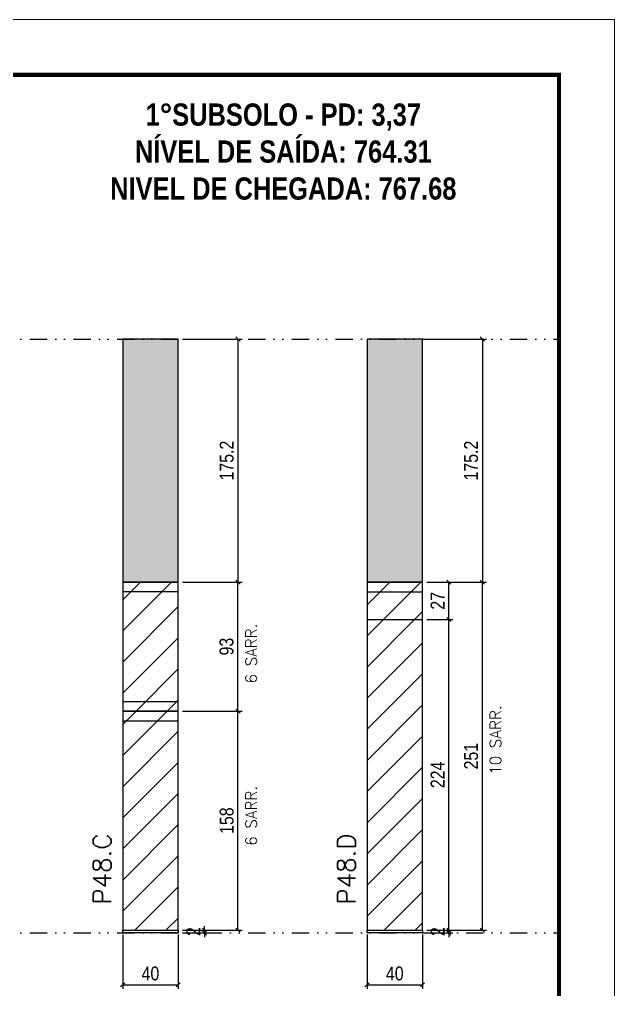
# Model space of a CAD drawing. Extents: x 2949 to 9230, y 1140 to 12527.
# Drawn here: x 4005 to 4434, y 6084 to 6784 of the extents above; entities that cross this region are included whole.
import ezdxf

# ---------------------------------------------------------------- set-up
doc = ezdxf.new("R2010")
doc.units = 0
doc.linetypes.add('DASHED', pattern=[0.75, 0.5, -0.25])
doc.linetypes.add('DIVIDE2', pattern=[0.625, 0.25, -0.125, 0, -0.125, 0, -0.125])
for name, color, linetype in [('COTA', 241, 'Continuous'), ('NOMENCLATURA', 7, 'Continuous'), ('Nível', 160, 'Continuous'), ('Painéis', 200, 'Continuous'), ('SARR_2.2x7', 40, 'Continuous')]:
    doc.layers.add(name, color=color, linetype=linetype)
for name, color, linetype, lineweight in [('Folhas', 255, 'Continuous', 9), ('Hachura', 251, 'Continuous', 9), ('SARRAFO DE PRESSAO', 251, 'DASHED', 9), ('Texto Seção', 7, 'Continuous', 15)]:
    doc.layers.add(name, color=color, linetype=linetype, lineweight=lineweight)
doc.styles.add('COTA TECNICA', font='techl___.ttf', dxfattribs={"height": 10})
doc.styles.add('COTA TECNICA-50', font='techl___.ttf', dxfattribs={"height": 10})
doc.styles.add('REGUA-120', font='ROMANS.shx', dxfattribs={"height": 15})
doc.styles.add('ROMANC', font='techb___.ttf', dxfattribs={"height": 2.5})
doc.styles.add('ROMANS', font='romans.shx')
doc.dimstyles.new('COTA PAINEL-50', dxfattribs={"dimtxt": 10, "dimasz": 3, "dimexe": 3, "dimexo": 3, "dimgap": 3, "dimtad": 1, "dimdec": 1, "dimzin": 12, "dimdsep": 46, "dimtxsty": 'COTA TECNICA-50', "dimblk1": 'OBLIQUE', "dimblk2": 'OBLIQUE', "dimsah": 1, "dimcen": 0.9, "dimclrd": 4, "dimclre": 4, "dimclrt": 240, "dimadec": 1, "dimazin": 3, "dimtfac": 1, "dimtdec": 1, "dimtmove": 0, "dimatfit": 3, "dimfxl": 1, "dimtolj": 1, "dimtzin": 12, "dimarcsym": 0})
doc.dimstyles.new('PAINEL', dxfattribs={"dimtxt": 10, "dimasz": 3, "dimexe": 3, "dimexo": 3, "dimgap": 3, "dimtad": 1, "dimdec": 1, "dimzin": 12, "dimdsep": 46, "dimtxsty": 'COTA TECNICA', "dimblk1": 'OBLIQUE', "dimblk2": 'OBLIQUE', "dimsah": 1, "dimcen": 0.9, "dimclrd": 4, "dimclre": 4, "dimclrt": 240, "dimadec": 1, "dimazin": 3, "dimtfac": 1, "dimtdec": 1, "dimtmove": 0, "dimatfit": 3, "dimfxl": 1, "dimtolj": 1, "dimtzin": 12, "dimarcsym": 0})
pattern_1 = [(45, (-126071.967, -22713.47), (-11.2253202, 11.2253202), [])]

# ---------------------------------------------------------------- blocks, each defined once
blk = doc.blocks.new('9999999999')
at = {"layer": 'Folhas'}
blk.add_lwpolyline([(98138.98, 34190.21), (99623.98, 34190.21), (99623.98, 35240.21), (98138.98, 35240.21)], close=True, dxfattribs=at)
at = {"layer": 'Folhas', "color": 30, "const_width": 3}
blk.add_lwpolyline([(98213.98, 34230.21), (99583.98, 34230.21), (99583.98, 35200.21), (98213.98, 35200.21)], close=True, dxfattribs=at)
blk = doc.blocks.new('_Oblique')
at = {"color": 0, "linetype": 'ByBlock', "lineweight": -2}
blk.add_line((-0.5, -0.5), (0.5, 0.5), dxfattribs=at)
blk = doc.blocks.new('*D1369')
at = {"layer": 'COTA', "color": 4, "lineweight": -2, "transparency": 16777216}
for p, q in [((4079.63, 6124.14), (4079.63, 6084.8)), ((4119.63, 6124.14), (4119.63, 6084.8)), ((4079.63, 6087.8), (4119.63, 6087.8))]:
    blk.add_line(p, q, dxfattribs=at)
at = {"layer": 'Defpoints', "color": 0, "transparency": 16777216}
for p in [(4079.63, 6127.14), (4119.63, 6127.14), (4119.63, 6087.8)]:
    blk.add_point(p, dxfattribs=at)
at = {"layer": 'COTA', "color": 4, "lineweight": -2, "transparency": 16777216, "xscale": 3, "yscale": 3, "zscale": 3, "rotation": 180}
blk.add_blockref('_Oblique', (4079.63, 6087.8), dxfattribs=at)
at = {"layer": 'COTA', "color": 4, "lineweight": -2, "transparency": 16777216, "xscale": 3, "yscale": 3, "zscale": 3}
blk.add_blockref('_Oblique', (4119.63, 6087.8), dxfattribs=at)
at = {"layer": 'COTA', "color": 240, "transparency": 16777216, "insert": (4099.63, 6095.9), "char_height": 10, "attachment_point": 5, "style": 'COTA TECNICA'}
blk.add_mtext('\\A1;40', dxfattribs=at)
blk = doc.blocks.new('*D1370')
at = {"layer": 'COTA', "color": 4, "lineweight": -2, "transparency": 16777216}
for p, q in [((4138.54, 6127.14), (4138.54, 6130.14)), ((4122.63, 6127.14), (4141.54, 6127.14)), ((4122.63, 6125.14), (4141.54, 6125.14)), ((4138.54, 6125.14), (4138.54, 6127.14)), ((4138.54, 6125.14), (4138.54, 6122.14))]:
    blk.add_line(p, q, dxfattribs=at)
at = {"layer": 'Defpoints', "color": 0, "transparency": 16777216}
for p in [(4119.63, 6127.14), (4119.63, 6125.14), (4138.54, 6127.14)]:
    blk.add_point(p, dxfattribs=at)
at = {"layer": 'COTA', "color": 4, "lineweight": -2, "transparency": 16777216, "xscale": 3, "yscale": 3, "zscale": 3}
for p, rotation in [((4138.54, 6127.14), 270), ((4138.54, 6125.14), 90)]:
    blk.add_blockref('_Oblique', p, dxfattribs=dict(at, rotation=rotation))
at = {"layer": 'COTA', "color": 240, "transparency": 16777216, "insert": (4130.54, 6126.14), "char_height": 10, "attachment_point": 5, "rotation": 90, "style": 'COTA TECNICA-50'}
blk.add_mtext('\\A1;2', dxfattribs=at)
blk = doc.blocks.new('*D2012')
at = {"layer": 'COTA', "color": 4, "linetype": 'ByBlock', "lineweight": -2, "transparency": 16777216}
for p, q in [((4122.63, 6285.14), (4165.71, 6285.14)), ((4162.71, 6127.14), (4162.71, 6285.14)), ((4122.63, 6127.14), (4165.71, 6127.14))]:
    blk.add_line(p, q, dxfattribs=at)
at = {"layer": 'Defpoints', "color": 0, "linetype": 'ByBlock', "transparency": 16777216}
for p in [(4119.63, 6285.14), (4162.71, 6285.14), (4119.63, 6127.14)]:
    blk.add_point(p, dxfattribs=at)
at = {"layer": 'COTA', "color": 4, "linetype": 'ByBlock', "lineweight": -2, "transparency": 16777216, "xscale": 3, "yscale": 3, "zscale": 3}
for p, rotation in [((4162.71, 6285.14), 90), ((4162.71, 6127.14), 270)]:
    blk.add_blockref('_Oblique', p, dxfattribs=dict(at, rotation=rotation))
at = {"layer": 'COTA', "color": 240, "linetype": 'ByBlock', "transparency": 16777216, "insert": (4154.58, 6206.14), "char_height": 10, "attachment_point": 5, "rotation": 90, "style": 'COTA TECNICA'}
blk.add_mtext('\\A1;158', dxfattribs=at)
blk = doc.blocks.new('*D2013')
at = {"layer": 'COTA', "color": 4, "linetype": 'ByBlock', "lineweight": -2, "transparency": 16777216}
for p, q in [((4122.63, 6378.14), (4165.71, 6378.14)), ((4162.71, 6285.14), (4162.71, 6378.14)), ((4122.63, 6285.14), (4165.71, 6285.14))]:
    blk.add_line(p, q, dxfattribs=at)
at = {"layer": 'Defpoints', "color": 0, "linetype": 'ByBlock', "transparency": 16777216}
for p in [(4119.63, 6378.14), (4162.71, 6378.14), (4119.63, 6285.14)]:
    blk.add_point(p, dxfattribs=at)
at = {"layer": 'COTA', "color": 4, "linetype": 'ByBlock', "lineweight": -2, "transparency": 16777216, "xscale": 3, "yscale": 3, "zscale": 3}
for p, rotation in [((4162.71, 6378.14), 90), ((4162.71, 6285.14), 270)]:
    blk.add_blockref('_Oblique', p, dxfattribs=dict(at, rotation=rotation))
at = {"layer": 'COTA', "color": 240, "linetype": 'ByBlock', "transparency": 16777216, "insert": (4154.46, 6331.64), "char_height": 10, "attachment_point": 5, "rotation": 90, "style": 'COTA TECNICA'}
blk.add_mtext('\\A1;93', dxfattribs=at)
blk = doc.blocks.new('*D1371')
at = {"layer": 'COTA', "color": 4, "lineweight": -2, "transparency": 16777216}
for p, q in [((4255.68, 6124.14), (4255.68, 6084.8)), ((4295.68, 6124.14), (4295.68, 6084.8)), ((4255.68, 6087.8), (4295.68, 6087.8))]:
    blk.add_line(p, q, dxfattribs=at)
at = {"layer": 'Defpoints', "color": 0, "transparency": 16777216}
for p in [(4255.68, 6127.14), (4295.68, 6127.14), (4295.68, 6087.8)]:
    blk.add_point(p, dxfattribs=at)
at = {"layer": 'COTA', "color": 4, "lineweight": -2, "transparency": 16777216, "xscale": 3, "yscale": 3, "zscale": 3, "rotation": 180}
blk.add_blockref('_Oblique', (4255.68, 6087.8), dxfattribs=at)
at = {"layer": 'COTA', "color": 4, "lineweight": -2, "transparency": 16777216, "xscale": 3, "yscale": 3, "zscale": 3}
blk.add_blockref('_Oblique', (4295.68, 6087.8), dxfattribs=at)
at = {"layer": 'COTA', "color": 240, "transparency": 16777216, "insert": (4275.68, 6095.9), "char_height": 10, "attachment_point": 5, "style": 'COTA TECNICA'}
blk.add_mtext('\\A1;40', dxfattribs=at)
blk = doc.blocks.new('*D1372')
at = {"layer": 'COTA', "color": 4, "lineweight": -2, "transparency": 16777216}
for p, q in [((4314.59, 6127.14), (4314.59, 6130.14)), ((4298.68, 6127.14), (4317.59, 6127.14)), ((4298.68, 6125.14), (4317.59, 6125.14)), ((4314.59, 6125.14), (4314.59, 6127.14)), ((4314.59, 6125.14), (4314.59, 6122.14))]:
    blk.add_line(p, q, dxfattribs=at)
at = {"layer": 'Defpoints', "color": 0, "transparency": 16777216}
for p in [(4295.68, 6127.14), (4295.68, 6125.14), (4314.59, 6127.14)]:
    blk.add_point(p, dxfattribs=at)
at = {"layer": 'COTA', "color": 4, "lineweight": -2, "transparency": 16777216, "xscale": 3, "yscale": 3, "zscale": 3}
for p, rotation in [((4314.59, 6127.14), 270), ((4314.59, 6125.14), 90)]:
    blk.add_blockref('_Oblique', p, dxfattribs=dict(at, rotation=rotation))
at = {"layer": 'COTA', "color": 240, "transparency": 16777216, "insert": (4306.59, 6126.14), "char_height": 10, "attachment_point": 5, "rotation": 90, "style": 'COTA TECNICA-50'}
blk.add_mtext('\\A1;2', dxfattribs=at)
blk = doc.blocks.new('*D2014')
at = {"layer": 'COTA', "color": 4, "linetype": 'ByBlock', "lineweight": -2, "transparency": 16777216}
for p, q in [((4298.68, 6553.37), (4341.77, 6553.37)), ((4338.77, 6553.37), (4338.77, 6378.14)), ((4298.68, 6378.14), (4341.77, 6378.14))]:
    blk.add_line(p, q, dxfattribs=at)
at = {"layer": 'Defpoints', "color": 0, "linetype": 'ByBlock', "transparency": 16777216}
for p in [(4295.68, 6553.37), (4295.68, 6378.14), (4338.77, 6378.14)]:
    blk.add_point(p, dxfattribs=at)
at = {"layer": 'COTA', "color": 4, "linetype": 'ByBlock', "lineweight": -2, "transparency": 16777216, "xscale": 3, "yscale": 3, "zscale": 3}
for p, rotation in [((4338.77, 6553.37), 90), ((4338.77, 6378.14), 270)]:
    blk.add_blockref('_Oblique', p, dxfattribs=dict(at, rotation=rotation))
at = {"layer": 'COTA', "color": 240, "linetype": 'ByBlock', "transparency": 16777216, "insert": (4330.66, 6465.75), "char_height": 10, "attachment_point": 5, "rotation": 90, "style": 'COTA TECNICA'}
blk.add_mtext('\\A1;175.2', dxfattribs=at)
blk = doc.blocks.new('*D2015')
at = {"layer": 'COTA', "color": 4, "linetype": 'ByBlock', "lineweight": -2, "transparency": 16777216}
for p, q in [((4298.68, 6378.14), (4341.77, 6378.14)), ((4338.77, 6127.14), (4338.77, 6378.14)), ((4298.68, 6127.14), (4341.77, 6127.14))]:
    blk.add_line(p, q, dxfattribs=at)
at = {"layer": 'Defpoints', "color": 0, "linetype": 'ByBlock', "transparency": 16777216}
for p in [(4295.68, 6378.14), (4338.77, 6378.14), (4295.68, 6127.14)]:
    blk.add_point(p, dxfattribs=at)
at = {"layer": 'COTA', "color": 4, "linetype": 'ByBlock', "lineweight": -2, "transparency": 16777216, "xscale": 3, "yscale": 3, "zscale": 3}
for p, rotation in [((4338.77, 6378.14), 90), ((4338.77, 6127.14), 270)]:
    blk.add_blockref('_Oblique', p, dxfattribs=dict(at, rotation=rotation))
at = {"layer": 'COTA', "color": 240, "linetype": 'ByBlock', "transparency": 16777216, "insert": (4330.66, 6252.64), "char_height": 10, "attachment_point": 5, "rotation": 90, "style": 'COTA TECNICA'}
blk.add_mtext('\\A1;251', dxfattribs=at)
blk = doc.blocks.new('*D2016')
at = {"layer": 'COTA', "color": 4, "linetype": 'ByBlock', "lineweight": -2, "transparency": 16777216}
for p, q in [((4298.68, 6351.14), (4317.59, 6351.14)), ((4314.59, 6127.14), (4314.59, 6351.14)), ((4298.68, 6127.14), (4317.59, 6127.14))]:
    blk.add_line(p, q, dxfattribs=at)
at = {"layer": 'Defpoints', "color": 0, "linetype": 'ByBlock', "transparency": 16777216}
for p in [(4295.68, 6351.14), (4314.59, 6351.14), (4295.68, 6127.14)]:
    blk.add_point(p, dxfattribs=at)
at = {"layer": 'COTA', "color": 4, "linetype": 'ByBlock', "lineweight": -2, "transparency": 16777216, "xscale": 3, "yscale": 3, "zscale": 3}
for p, rotation in [((4314.59, 6351.14), 90), ((4314.59, 6127.14), 270)]:
    blk.add_blockref('_Oblique', p, dxfattribs=dict(at, rotation=rotation))
at = {"layer": 'COTA', "color": 240, "linetype": 'ByBlock', "transparency": 16777216, "insert": (4306.52, 6239.14), "char_height": 10, "attachment_point": 5, "rotation": 90, "style": 'COTA TECNICA'}
blk.add_mtext('\\A1;224', dxfattribs=at)
blk = doc.blocks.new('*D2045')
at = {"layer": 'COTA', "color": 4, "linetype": 'ByBlock', "lineweight": -2, "transparency": 16777216}
for p, q in [((4298.68, 6378.14), (4317.59, 6378.14)), ((4314.59, 6351.14), (4314.59, 6378.14)), ((4298.68, 6351.14), (4317.59, 6351.14))]:
    blk.add_line(p, q, dxfattribs=at)
at = {"layer": 'Defpoints', "color": 0, "linetype": 'ByBlock', "transparency": 16777216}
for p in [(4295.68, 6378.14), (4314.59, 6378.14), (4295.68, 6351.14)]:
    blk.add_point(p, dxfattribs=at)
at = {"layer": 'COTA', "color": 4, "linetype": 'ByBlock', "lineweight": -2, "transparency": 16777216, "xscale": 3, "yscale": 3, "zscale": 3}
for p, rotation in [((4314.59, 6378.14), 90), ((4314.59, 6351.14), 270)]:
    blk.add_blockref('_Oblique', p, dxfattribs=dict(at, rotation=rotation))
at = {"layer": 'COTA', "color": 240, "linetype": 'ByBlock', "transparency": 16777216, "insert": (4306.52, 6364.64), "char_height": 10, "attachment_point": 5, "rotation": 90, "style": 'COTA TECNICA'}
blk.add_mtext('\\A1;27', dxfattribs=at)
blk = doc.blocks.new('*D2155')
at = {"layer": 'COTA', "color": 4, "linetype": 'ByBlock', "lineweight": -2, "transparency": 16777216}
for p, q in [((4122.63, 6553.37), (4165.71, 6553.37)), ((4162.71, 6553.37), (4162.71, 6378.14)), ((4122.63, 6378.14), (4165.71, 6378.14))]:
    blk.add_line(p, q, dxfattribs=at)
at = {"layer": 'Defpoints', "color": 0, "linetype": 'ByBlock', "transparency": 16777216}
for p in [(4119.63, 6553.37), (4119.63, 6378.14), (4162.71, 6378.14)]:
    blk.add_point(p, dxfattribs=at)
at = {"layer": 'COTA', "color": 4, "linetype": 'ByBlock', "lineweight": -2, "transparency": 16777216, "xscale": 3, "yscale": 3, "zscale": 3}
for p, rotation in [((4162.71, 6553.37), 90), ((4162.71, 6378.14), 270)]:
    blk.add_blockref('_Oblique', p, dxfattribs=dict(at, rotation=rotation))
at = {"layer": 'COTA', "color": 240, "linetype": 'ByBlock', "transparency": 16777216, "insert": (4154.6, 6465.75), "char_height": 10, "attachment_point": 5, "rotation": 90, "style": 'COTA TECNICA'}
blk.add_mtext('\\A1;175.2', dxfattribs=at)

msp = doc.modelspace()

# ---------------------------------------------------------------- hatches: boundary and pattern name
at = {"layer": 'COTA', "linetype": 'ByBlock'}
h = msp.add_hatch(dxfattribs=at)
h.set_pattern_fill('AR-CONC', color=256, scale=0.03)
h.set_pattern_definition([(50, (-127645.4734, -22753.2705), (5.46554007, -0.47817257), [0.5715, -6.2865]), (355, (-127645.4734, -22753.2705), (-1.05730264, 5.73170536), [0.4572, -5.02921753]), (100.4514447, (-127645.018, -22753.3104), (4.40823741, 5.25353256), [0.48570026, -5.34270734]), (46.1842, (-127645.4734, -22751.7465), (8.13237123, -1.26126984), [0.85725, -9.42975]), (96.6355576, (-127644.796, -22751.852), (7.122124, 7.42278374), [0.7285507, -8.01406824]), (351.184151, (-127645.473, -22751.7465), (7.122124, 7.42278374), [0.685799, -7.54379196]), (21, (-127644.7114, -22752.1275), (4.54843174, -3.06795595), [0.5715, -6.2865]), (326, (-127644.7114, -22752.1275), (1.85406085, 5.52563898), [0.4572, -5.0292]), (71.451445, (-127644.3323, -22752.383), (6.40249258, 2.45768307), [0.48570026, -5.34269813]), (37.5, (-127645.4734, -22753.2705), (0.092658098, 2.536651166), [0, -4.96824, 0, -5.1054, 0, -5.04825]), (7.5, (-127645.4734, -22753.2705), (2.004589875, 3.005417245), [0, -2.91084, 0, -4.85394, 0, -1.92405]), (327.5, (-127647.1726, -22753.2705), (4.067717855, -0.17186232), [0, -1.905, 0, -5.9436, 0, -7.8867]), (317.5, (-127647.9346, -22753.2705), (4.44387544, 0.76279473), [0, -2.4765, 0, -3.94716, 0, -5.6007])])
h.paths.add_polyline_path([(4079.63, 6378.14), (4119.63, 6378.14), (4119.63, 6553.37), (4079.63, 6553.37)])
h = msp.add_hatch(dxfattribs=at)
h.set_pattern_fill('AR-CONC', color=256, scale=0.03)
h.set_pattern_definition([(50, (-127469.4165, -22753.2705), (5.46554007, -0.47817257), [0.5715, -6.2865]), (355, (-127469.4165, -22753.2705), (-1.05730264, 5.73170536), [0.4572, -5.02921753]), (100.4514447, (-127468.961, -22753.3104), (4.40823741, 5.25353256), [0.48570026, -5.34270734]), (46.1842, (-127469.4165, -22751.7465), (8.13237123, -1.26126984), [0.85725, -9.42975]), (96.6355576, (-127468.739, -22751.852), (7.122124, 7.42278374), [0.7285507, -8.01406824]), (351.184151, (-127469.4165, -22751.7465), (7.122124, 7.42278374), [0.685799, -7.54379196]), (21, (-127468.6545, -22752.1275), (4.54843174, -3.06795595), [0.5715, -6.2865]), (326, (-127468.6545, -22752.1275), (1.85406085, 5.52563898), [0.4572, -5.0292]), (71.451445, (-127468.2755, -22752.383), (6.40249258, 2.45768307), [0.48570026, -5.34269813]), (37.5, (-127469.4165, -22753.2705), (0.092658098, 2.536651166), [0, -4.96824, 0, -5.1054, 0, -5.04825]), (7.5, (-127469.4165, -22753.2705), (2.004589875, 3.005417245), [0, -2.91084, 0, -4.85394, 0, -1.92405]), (327.5, (-127471.1158, -22753.2705), (4.067717855, -0.17186232), [0, -1.905, 0, -5.9436, 0, -7.8867]), (317.5, (-127471.8778, -22753.2705), (4.44387544, 0.76279473), [0, -2.4765, 0, -3.94716, 0, -5.6007])])
h.paths.add_polyline_path([(4255.68, 6378.14), (4295.68, 6378.14), (4295.68, 6553.37), (4255.68, 6553.37)])
at = {"layer": 'Hachura', "linetype": 'ByBlock'}
h = msp.add_hatch(dxfattribs=at)
h.set_pattern_fill('ANSI31', color=256, scale=5)
h.set_pattern_definition(pattern_1)
h.paths.add_polyline_path([(4119.63, 6378.14), (4079.63, 6378.14), (4079.63, 6285.14), (4119.63, 6285.14)])
h = msp.add_hatch(dxfattribs=at)
h.set_pattern_fill('ANSI31', color=256, scale=5)
h.set_pattern_definition(pattern_1)
h.paths.add_polyline_path([(4295.68, 6378.14), (4255.68, 6378.14), (4255.68, 6351.14), (4295.68, 6351.14)])
h = msp.add_hatch(dxfattribs=at)
h.set_pattern_fill('ANSI31', color=256, scale=5)
h.set_pattern_definition(pattern_1)
h.paths.add_polyline_path([(4295.68, 6351.14), (4255.68, 6351.14), (4255.68, 6127.14), (4295.68, 6127.14)])
h = msp.add_hatch(dxfattribs=at)
h.set_pattern_fill('ANSI31', color=256, scale=5)
h.set_pattern_definition(pattern_1)
h.paths.add_polyline_path([(4119.63, 6285.14), (4079.63, 6285.14), (4079.63, 6127.14), (4119.63, 6127.14)])

# ---------------------------------------------------------------- linework, layer by layer
at = {"layer": 'COTA', "linetype": 'ByBlock'}
for points in [[(4079.63, 6378.14), (4119.63, 6378.14), (4119.63, 6553.37), (4079.63, 6553.37)], [(4255.68, 6378.14), (4295.68, 6378.14), (4295.68, 6553.37), (4255.68, 6553.37)]]:
    msp.add_lwpolyline(points, close=True, dxfattribs=at)
at = {"layer": 'Nível', "color": 4, "linetype": 'DIVIDE2', "ltscale": 50}
for p, q in [((3383.69, 6553.37), (4394.03, 6553.37)), ((3383.69, 6125.14), (4394.03, 6125.14))]:
    msp.add_line(p, q, dxfattribs=at)
at = {"layer": 'Painéis'}
msp.add_line((4255.68, 6351.14), (4295.68, 6351.14), dxfattribs=at)
for points in [[(4079.63, 6285.14), (4119.63, 6285.14), (4119.63, 6378.14), (4079.63, 6378.14)], [(4255.68, 6127.14), (4295.68, 6127.14), (4295.68, 6378.14), (4255.68, 6378.14)], [(4255.68, 6378.14), (4295.68, 6378.14), (4295.68, 6378.14), (4255.68, 6378.14)], [(4079.63, 6127.14), (4119.63, 6127.14), (4119.63, 6285.14), (4079.63, 6285.14)], [(4079.63, 6127.14), (4119.63, 6127.14), (4119.63, 6125.14), (4079.63, 6125.14)], [(4255.68, 6127.14), (4295.68, 6127.14), (4295.68, 6125.14), (4255.68, 6125.14)]]:
    msp.add_lwpolyline(points, close=True, dxfattribs=at)
at = {"layer": 'SARR_2.2x7'}
for p, q in [((4119.63, 6371.14), (4079.63, 6371.14)), ((4255.68, 6371.14), (4295.68, 6371.14)), ((4079.63, 6292.14), (4119.63, 6292.14)), ((4079.63, 6278.14), (4119.63, 6278.14))]:
    msp.add_line(p, q, dxfattribs=at)

# ---------------------------------------------------------------- block references
at = {"layer": 'SARRAFO DE PRESSAO', "color": 6, "linetype": 'ByBlock'}
msp.add_blockref('9999999999', (-95189.94, -28456.35), dxfattribs=at)

# ---------------------------------------------------------------- texts
at = {"layer": 'NOMENCLATURA', "color": 2, "insert": (4195.36, 6749.92), "char_height": 16, "attachment_point": 2, "style": 'ROMANC'}
msp.add_mtext_dynamic_manual_height_columns('\\P1°SUBSOLO - PD: 3,37\\PNÍVEL DE SAÍDA: 764.31\\PNIVEL DE CHEGADA: 767.68', width=300.2766, gutter_width=1, heights=[0], dxfattribs=at)
at = {"layer": 'Texto Seção', "linetype": 'Continuous', "style": 'ROMANS'}
for s, p in [('6 SARR.', (4176.21, 6305.08)), ('10 SARR.', (4352.27, 6239.23)), ('6 SARR.', (4176.21, 6188.04))]:
    msp.add_text(s, height=8, rotation=90, dxfattribs=at).set_placement(p)
at = {"layer": 'Texto Seção', "char_height": 13, "width": 285.3299, "attachment_point": 7, "rotation": 90, "style": 'REGUA-120'}
for s, insert in [('P48.C', (4071.3, 6145.61)), ('P48.D', (4247.35, 6145.61))]:
    msp.add_mtext(s, dxfattribs=dict(at, insert=insert))

# ---------------------------------------------------------------- dimensions: what is measured, and where the dimension line sits
at = {"layer": 'COTA', "linetype": 'ByBlock'}
for base, p1, p2, picture, middle in [((4162.71, 6378.14), (4119.63, 6553.37), (4119.63, 6378.14), '*D2155', (4154.6, 6465.75)), ((4338.77, 6378.14), (4295.68, 6553.37), (4295.68, 6378.14), '*D2014', (4330.66, 6465.75)), ((4338.77, 6378.14), (4295.68, 6127.14), (4295.68, 6378.14), '*D2015', (4330.66, 6252.64)), ((4314.59, 6351.14), (4295.68, 6127.14), (4295.68, 6351.14), '*D2016', (4306.52, 6239.14)), ((4162.71, 6285.14), (4119.63, 6127.14), (4119.63, 6285.14), '*D2012', (4154.58, 6206.14))]:
    dim = msp.add_linear_dim(base=base, p1=p1, p2=p2, angle=90, dimstyle='PAINEL', dxfattribs=at)
    dim.commit()
    dim.dimension.update_dxf_attribs({"geometry": picture, "text_midpoint": middle})
for base, p1, p2, picture, middle in [((4162.71, 6378.14), (4119.63, 6285.14), (4119.63, 6378.14), '*D2013', (4154.46, 6331.64)), ((4314.59, 6378.14), (4295.68, 6351.14), (4295.68, 6378.14), '*D2045', (4306.52, 6364.64))]:
    dim = msp.add_linear_dim(base=base, p1=p1, p2=p2, angle=90, dimstyle='PAINEL', override={"dimtmove": 1}, dxfattribs=at)
    dim.commit()
    dim.dimension.update_dxf_attribs({"geometry": picture, "text_midpoint": middle})
at = {"layer": 'COTA'}
for base, p1, p2, picture, middle in [((4138.54, 6127.14), (4119.63, 6125.14), (4119.63, 6127.14), '*D1370', (4138.54, 6126.14)), ((4314.59, 6127.14), (4295.68, 6125.14), (4295.68, 6127.14), '*D1372', (4314.59, 6126.14))]:
    dim = msp.add_linear_dim(base=base, p1=p1, p2=p2, angle=90, dimstyle='COTA PAINEL-50', dxfattribs=at)
    dim.commit()
    dim.dimension.update_dxf_attribs({"geometry": picture, "text_midpoint": middle, "dimtype": 160})
for base, p1, p2, picture, middle in [((4119.63, 6087.8), (4079.63, 6127.14), (4119.63, 6127.14), '*D1369', (4099.63, 6095.9)), ((4295.68, 6087.8), (4255.68, 6127.14), (4295.68, 6127.14), '*D1371', (4275.68, 6095.9))]:
    dim = msp.add_linear_dim(base=base, p1=p1, p2=p2, dimstyle='PAINEL', override={"dimarcsym": 2}, dxfattribs=at)
    dim.commit()
    dim.dimension.update_dxf_attribs({"geometry": picture, "text_midpoint": middle})

doc.saveas('drawing.dxf')
